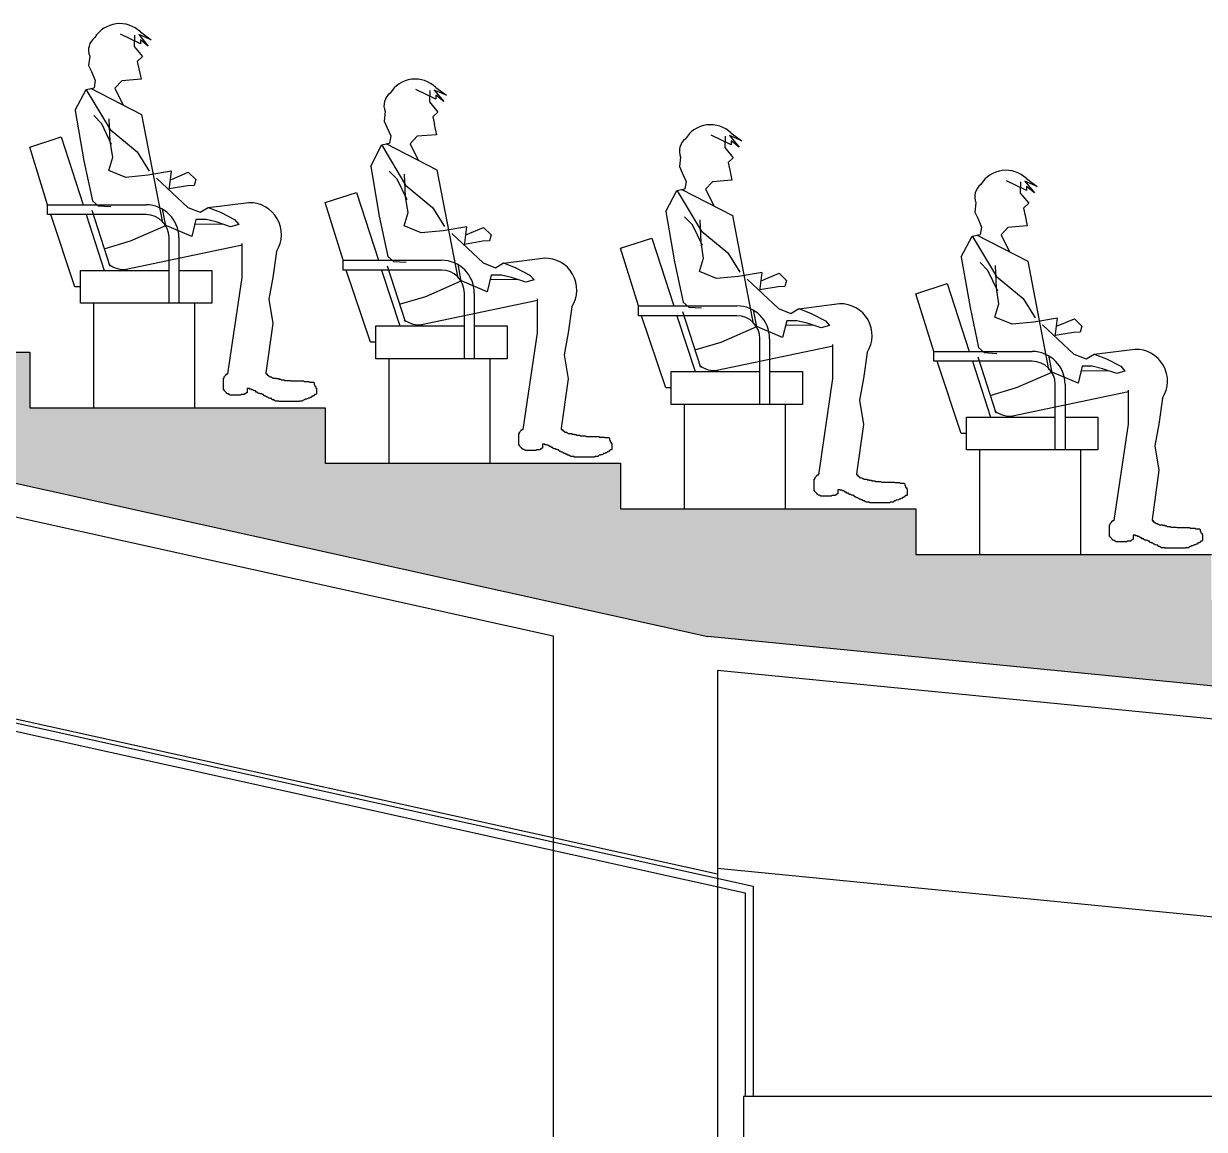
# Model space of a CAD drawing. Extents: x -14 to 107, y -33 to 53.
# Drawn here: x 35.398 to 38.996, y -23.352 to -19.985 of the extents above; entities that cross this region are included whole.
import ezdxf

# ---------------------------------------------------------------- set-up
doc = ezdxf.new("R2010")
doc.units = 0
doc.header["$LTSCALE"] = 1.5
doc.header["$MEASUREMENT"] = 0
doc.layers.get('0').update_dxf_attribs({"linetype": 'CONTINUOUS'})
for name, color, linetype in [('A-ESTRUTURA', 4, 'CONTINUOUS'), ('A-FORRO', 2, 'CONTINUOUS'), ('A-MOBILIA', 1, 'CONTINUOUS'), ('HACHURA1', 1, 'CONTINUOUS'), ('N-LNHVISTA', 2, 'CONTINUOUS'), ('P-PESSOA', 7, 'CONTINUOUS')]:
    doc.layers.add(name, color=color, linetype=linetype)

msp = doc.modelspace()

# ---------------------------------------------------------------- hatches: boundary and pattern name
at = {"layer": 'HACHURA1'}
h = msp.add_hatch(dxfattribs=at)
h.set_pattern_fill('AR-SAND', scale=0.003, angle=45, style=0)
h.set_pattern_definition([(82.5, (7.37518, -43.08307), (-0.1072144, 0.10042605), [0, -0.115824, 0, -0.12954, 0, -0.123825]), (52.5, (7.37518, -43.08307), (-0.0567033, 0.2474199), [0, -0.062484, 0, -0.104394, 0, -0.040005]), (12.5, (7.3089, -43.14935), (0.16748995, 0.1680997), [0, -0.0381, 0, -0.13716, 0, -0.17907]), (2.5, (7.3089, -43.14935), (0.1146843, 0.2092652), [0, -0.01905, 0, -0.089916, 0, -0.10287])])
h.paths.add_polyline_path([(38.1171, -21.6014), (38.1171, -21.4625), (37.2171, -21.4625), (37.2171, -21.3236), (36.3171, -21.3236), (36.3171, -21.1547), (35.4171, -21.1547), (35.4171, -20.9858), (34.5171, -20.9858), (34.5171, -20.8169), (33.8561, -20.8169), (33.8561, -21.0497), (37.4834, -21.8513), (41.5911, -22.2555), (41.5911, -21.9981), (40.8171, -21.9981), (40.8171, -21.8792), (39.9171, -21.8792), (39.9171, -21.7403), (39.0171, -21.7403), (39.0171, -21.6014)])

# ---------------------------------------------------------------- linework, layer by layer
at = {"color": 4}
for p, q in [((29.2671, -20.0355), (37.4834, -21.8513)), ((29.2671, -20.138), (37.0121, -21.8496)), ((37.0121, -21.8496), (37.0121, -22.4641)), ((45.7271, -22.6624), (37.4834, -21.8513)), ((37.5121, -21.9546), (37.5121, -22.5746)), ((39.2981, -22.1304), (37.5121, -21.9546)), ((37.0121, -22.4641), (37.5121, -22.5746))]:
    msp.add_line(p, q, dxfattribs=at)
at = {"layer": 'A-ESTRUTURA'}
for p, q in [((39.7023, -23.2524), (37.5911, -23.2524)), ((37.5911, -23.2524), (37.5911, -23.4024))]:
    msp.add_line(p, q, dxfattribs=at)
at = {"layer": 'A-FORRO'}
for p, q in [((31.6731, -21.297), (37.6215, -22.6116)), ((31.6731, -21.3226), (37.5965, -22.6316)), ((37.6215, -22.6116), (37.6215, -23.2524)), ((37.5965, -22.6316), (37.5965, -23.2524))]:
    msp.add_line(p, q, dxfattribs=at)
at = {"layer": 'A-MOBILIA'}
for p, q in [((35.4171, -20.3612), (35.5123, -20.3303)), ((35.4713, -20.5368), (35.4171, -20.3612)), ((35.5123, -20.3303), (35.5792, -20.5368)), ((36.3171, -20.5301), (36.4123, -20.4992)), ((36.4123, -20.4992), (36.4792, -20.7057)), ((35.4713, -20.5668), (35.4713, -20.5368)), ((35.4713, -20.5368), (35.7713, -20.5368)), ((36.3713, -20.7057), (36.3171, -20.5301)), ((35.7713, -20.5668), (35.4713, -20.5668)), ((35.5546, -20.7868), (35.4813, -20.5668)), ((35.8413, -20.8368), (35.8413, -20.6368)), ((35.8713, -20.6368), (35.8713, -20.8368)), ((37.2171, -20.669), (37.3123, -20.6381)), ((37.3123, -20.6381), (37.3792, -20.8446)), ((37.2713, -20.8446), (37.2171, -20.669)), ((36.3713, -20.7357), (36.3713, -20.7057)), ((36.3713, -20.7057), (36.6713, -20.7057)), ((35.5713, -20.7368), (35.8413, -20.7368)), ((35.5713, -20.8368), (35.5713, -20.7368)), ((35.8713, -20.7368), (35.9713, -20.7368)), ((35.9713, -20.7368), (35.9713, -20.8368)), ((36.6713, -20.7357), (36.3713, -20.7357)), ((36.4546, -20.9557), (36.3813, -20.7357)), ((35.5713, -20.7868), (35.5546, -20.7868)), ((38.1171, -20.8079), (38.2123, -20.777)), ((38.2123, -20.777), (38.2792, -20.9835)), ((36.7413, -21.0057), (36.7413, -20.8057)), ((36.7713, -20.8057), (36.7713, -21.0057)), ((38.1713, -20.9835), (38.1171, -20.8079)), ((35.9713, -20.8368), (35.5713, -20.8368)), ((35.6106, -20.8368), (35.6106, -21.1547)), ((35.9188, -20.8368), (35.9188, -21.1547)), ((37.2713, -20.8746), (37.2713, -20.8446)), ((37.2713, -20.8446), (37.5713, -20.8446)), ((37.5713, -20.8746), (37.2713, -20.8746)), ((37.3546, -21.0946), (37.2813, -20.8746)), ((36.4713, -20.9057), (36.7413, -20.9057)), ((36.4713, -21.0057), (36.4713, -20.9057)), ((36.7713, -20.9057), (36.8713, -20.9057)), ((36.8713, -20.9057), (36.8713, -21.0057)), ((36.4713, -20.9557), (36.4546, -20.9557)), ((37.6413, -21.1446), (37.6413, -20.9446)), ((37.6713, -20.9446), (37.6713, -21.1446)), ((36.8713, -21.0057), (36.4713, -21.0057)), ((36.5106, -21.0057), (36.5106, -21.3236)), ((36.8188, -21.0057), (36.8188, -21.3236)), ((38.1713, -21.0135), (38.1713, -20.9835)), ((38.1713, -20.9835), (38.4713, -20.9835)), ((37.3713, -21.0446), (37.6413, -21.0446)), ((37.3713, -21.1446), (37.3713, -21.0446)), ((37.6713, -21.0446), (37.7713, -21.0446)), ((37.7713, -21.0446), (37.7713, -21.1446)), ((38.4713, -21.0135), (38.1713, -21.0135)), ((38.2546, -21.2335), (38.1813, -21.0135)), ((37.3713, -21.0946), (37.3546, -21.0946)), ((38.5413, -21.2835), (38.5413, -21.0835)), ((38.5713, -21.0835), (38.5713, -21.2835)), ((37.7713, -21.1446), (37.3713, -21.1446)), ((37.4106, -21.1446), (37.4106, -21.4625)), ((37.7188, -21.1446), (37.7188, -21.4625)), ((38.2713, -21.1835), (38.5413, -21.1835)), ((38.2713, -21.2835), (38.2713, -21.1835)), ((38.5713, -21.1835), (38.6713, -21.1835)), ((38.6713, -21.1835), (38.6713, -21.2835)), ((38.2713, -21.2335), (38.2546, -21.2335)), ((38.6713, -21.2835), (38.2713, -21.2835)), ((38.3106, -21.2835), (38.3106, -21.6014)), ((38.6188, -21.2835), (38.6188, -21.6014))]:
    msp.add_line(p, q, dxfattribs=at)
at = {"layer": 'A-MOBILIA', "extrusion": (5.54832e-28, 1, 0)}
for p, q in [((35.5889, -20.5668), (35.644, -20.7368)), ((35.6058, -20.5537), (35.6609, -20.7237)), ((36.5058, -20.7226), (36.5609, -20.8926)), ((36.4889, -20.7357), (36.544, -20.9057)), ((37.4058, -20.8615), (37.4609, -21.0315)), ((37.3889, -20.8746), (37.444, -21.0446)), ((38.3058, -21.0004), (38.3609, -21.1704)), ((38.2889, -21.0135), (38.344, -21.1835))]:
    msp.add_line(p, q, dxfattribs=at)
at = {"layer": 'A-MOBILIA'}
for centre, radius in [((35.7713, -20.6368), 0.1), ((35.7713, -20.6368), 0.07), ((36.6713, -20.8057), 0.1), ((36.6713, -20.8057), 0.07), ((37.5713, -20.9446), 0.1), ((37.5713, -20.9446), 0.07), ((38.4713, -21.0835), 0.1), ((38.4713, -21.0835), 0.07)]:
    msp.add_arc(centre, radius, 0, 90, dxfattribs=at)
at = {"layer": 'N-LNHVISTA'}
for p, q in [((34.5171, -20.9858), (35.4171, -20.9858)), ((35.4171, -20.9858), (35.4171, -21.1547)), ((35.4171, -21.1547), (36.3171, -21.1547)), ((36.3171, -21.1547), (36.3171, -21.3236)), ((36.3171, -21.3236), (37.2171, -21.3236)), ((37.2171, -21.3236), (37.2171, -21.4625)), ((37.2171, -21.4625), (38.1171, -21.4625)), ((38.1171, -21.4625), (38.1171, -21.6014)), ((38.1171, -21.6014), (39.0171, -21.6014))]:
    msp.add_line(p, q, dxfattribs=at)
at = {"layer": 'N-LNHVISTA', "color": 7}
for p, q in [((31.6731, -21.2842), (37.0121, -22.4641)), ((37.0121, -22.4641), (37.0121, -24.2524)), ((39.2981, -22.7333), (37.5121, -22.5575)), ((37.5121, -22.5746), (37.5121, -24.2524))]:
    msp.add_line(p, q, dxfattribs=at)
at = {"layer": 'P-PESSOA'}
for p, q in [((35.7538, -20.0466), (35.6932, -20.0171)), ((35.7864, -20.0345), (35.7493, -20.0186)), ((35.7493, -20.0186), (35.7781, -20.0534)), ((35.7538, -20.0106), (35.7864, -20.0345)), ((35.7781, -20.0534), (35.7538, -20.0345)), ((35.7538, -20.0345), (35.7538, -20.0466)), ((35.7495, -20.1232), (35.7559, -20.1546)), ((35.5883, -20.1855), (35.6127, -20.1806)), ((35.6017, -20.1815), (35.7577, -20.2619)), ((35.6166, -20.1584), (35.6127, -20.1806)), ((35.6762, -20.1819), (35.7018, -20.2331)), ((35.7559, -20.1546), (35.6973, -20.1595)), ((36.6538, -20.1795), (36.6864, -20.2034)), ((35.5552, -20.2489), (35.5883, -20.1855)), ((36.6538, -20.2155), (36.5932, -20.186)), ((36.6864, -20.2034), (36.6493, -20.1875)), ((36.6493, -20.1875), (36.6781, -20.2223)), ((36.6781, -20.2223), (36.6538, -20.2034)), ((36.6538, -20.2034), (36.6538, -20.2155)), ((35.7577, -20.2619), (35.8212, -20.5916)), ((36.6559, -20.3235), (36.5973, -20.3284)), ((36.6495, -20.2921), (36.6559, -20.3235)), ((37.5538, -20.3544), (37.4932, -20.3249)), ((37.5864, -20.3423), (37.5493, -20.3264)), ((37.5493, -20.3264), (37.5781, -20.3612)), ((37.5538, -20.3184), (37.5864, -20.3423)), ((36.4556, -20.4203), (36.4883, -20.3544)), ((36.4883, -20.3544), (36.5127, -20.3495)), ((36.5017, -20.3504), (36.6577, -20.4308)), ((36.5166, -20.3273), (36.5127, -20.3495)), ((36.5762, -20.3508), (36.6002, -20.4011)), ((37.5781, -20.3612), (37.5538, -20.3423)), ((37.5538, -20.3423), (37.5538, -20.3544)), ((36.6577, -20.4308), (36.7212, -20.7605)), ((37.5495, -20.431), (37.5559, -20.4624)), ((37.4166, -20.4662), (37.4127, -20.4884)), ((37.5559, -20.4624), (37.4973, -20.4673)), ((38.4538, -20.4933), (38.3932, -20.4638)), ((38.4864, -20.4812), (38.4493, -20.4653)), ((38.4493, -20.4653), (38.4781, -20.5001)), ((38.4538, -20.4573), (38.4864, -20.4812)), ((37.3553, -20.5572), (37.3883, -20.4933)), ((37.3883, -20.4933), (37.4127, -20.4884)), ((37.4017, -20.4893), (37.5577, -20.5697)), ((37.4762, -20.4897), (37.5026, -20.5413)), ((38.4781, -20.5001), (38.4538, -20.4812)), ((38.4538, -20.4812), (38.4538, -20.4933)), ((36.084, -20.5306), (35.96, -20.5465)), ((35.8208, -20.5493), (35.8307, -20.6005)), ((37.5577, -20.5697), (37.6212, -20.8994)), ((38.4495, -20.5699), (38.4559, -20.6013)), ((36.0042, -20.5957), (35.9196, -20.5969)), ((38.3166, -20.6051), (38.3127, -20.6273)), ((38.4559, -20.6013), (38.3973, -20.6062)), ((38.2552, -20.6956), (38.2883, -20.6322)), ((38.2883, -20.6322), (38.3127, -20.6273)), ((38.3017, -20.6282), (38.4577, -20.7086)), ((38.3762, -20.6286), (38.4024, -20.6801)), ((36.0644, -20.6598), (35.7108, -20.7336)), ((36.7208, -20.7182), (36.7307, -20.7694)), ((36.9872, -20.6994), (36.86, -20.7154)), ((38.4577, -20.7086), (38.5212, -21.0383)), ((36.9042, -20.7646), (36.8196, -20.7658)), ((36.9644, -20.8287), (36.6108, -20.9025)), ((37.6208, -20.8571), (37.6307, -20.9083)), ((37.884, -20.8384), (37.76, -20.8543)), ((37.8042, -20.9035), (37.7196, -20.9047)), ((37.8644, -20.9676), (37.5108, -21.0414)), ((38.5208, -20.996), (38.5307, -21.0472)), ((38.784, -20.9773), (38.66, -20.9932)), ((38.7042, -21.0424), (38.6196, -21.0436)), ((38.7644, -21.1065), (38.4108, -21.1803))]:
    msp.add_line(p, q, dxfattribs=at)
at = {"layer": 'P-PESSOA', "linetype": 'CONTINUOUS'}
for p, q in [((35.7359, -20.0202), (35.7345, -20.0547)), ((35.7345, -20.0547), (35.7605, -20.0857)), ((35.7605, -20.0857), (35.7446, -20.1003)), ((35.7446, -20.1003), (35.7496, -20.1234)), ((35.6973, -20.1595), (35.6762, -20.1819)), ((36.6359, -20.1891), (36.6345, -20.2236)), ((35.5553, -20.2494), (35.5818, -20.403)), ((36.6345, -20.2236), (36.6605, -20.2546)), ((36.6605, -20.2546), (36.6446, -20.2692)), ((35.6362, -20.2899), (35.6122, -20.2655)), ((35.6664, -20.3531), (35.6362, -20.2899)), ((35.6621, -20.3438), (35.6591, -20.2752)), ((36.6446, -20.2692), (36.6496, -20.2923)), ((35.6695, -20.3917), (35.6621, -20.3438)), ((36.5973, -20.3284), (36.5762, -20.3508)), ((37.5359, -20.328), (37.5345, -20.3625)), ((37.5345, -20.3625), (37.5605, -20.3935)), ((35.6575, -20.4321), (35.6695, -20.3917)), ((37.5605, -20.3935), (37.5446, -20.4081)), ((35.5818, -20.403), (35.6081, -20.5252)), ((35.7098, -20.4538), (35.6575, -20.4321)), ((35.8488, -20.435), (35.7763, -20.4472)), ((35.8413, -20.4923), (35.8488, -20.435)), ((36.4556, -20.4203), (36.4818, -20.5719)), ((36.5362, -20.4588), (36.5122, -20.4344)), ((37.5446, -20.4081), (37.5496, -20.4312)), ((35.7763, -20.4472), (35.7098, -20.4538)), ((36.5664, -20.522), (36.5362, -20.4588)), ((36.5621, -20.5127), (36.5591, -20.4441)), ((37.4973, -20.4673), (37.4762, -20.4897)), ((38.4359, -20.4669), (38.4345, -20.5014)), ((38.4345, -20.5014), (38.4605, -20.5324)), ((35.6081, -20.5252), (35.6252, -20.5404)), ((35.6252, -20.5404), (35.6635, -20.5426)), ((36.5695, -20.5606), (36.5621, -20.5127)), ((38.4605, -20.5324), (38.4446, -20.547)), ((36.4818, -20.5719), (36.5081, -20.6941)), ((36.5575, -20.601), (36.5695, -20.5606)), ((37.3553, -20.5572), (37.3818, -20.7108)), ((37.4362, -20.5977), (37.4122, -20.5733)), ((38.4446, -20.547), (38.4496, -20.5701)), ((35.8307, -20.6005), (35.7225, -20.6481)), ((36.6098, -20.6227), (36.5575, -20.601)), ((36.7488, -20.6039), (36.6763, -20.6161)), ((36.7413, -20.6612), (36.7488, -20.6039)), ((37.4664, -20.6609), (37.4362, -20.5977)), ((37.4621, -20.6516), (37.4591, -20.583)), ((38.3973, -20.6062), (38.3762, -20.6286)), ((35.7225, -20.6481), (35.6424, -20.6719)), ((36.6763, -20.6161), (36.6098, -20.6227)), ((36.0642, -20.758), (36.0642, -20.6546)), ((36.1685, -20.6788), (36.1575, -20.758)), ((37.4695, -20.6995), (37.4621, -20.6516)), ((36.5081, -20.6941), (36.5252, -20.7093)), ((36.5252, -20.7093), (36.5635, -20.7115)), ((37.3818, -20.7108), (37.4081, -20.833)), ((37.4575, -20.7399), (37.4695, -20.6995)), ((38.2553, -20.6961), (38.2818, -20.8497)), ((38.3362, -20.7366), (38.3122, -20.7122)), ((38.3621, -20.7905), (38.3591, -20.7219)), ((36.0207, -21.0519), (36.0642, -20.758)), ((36.1575, -20.758), (36.1449, -20.8245)), ((37.5098, -20.7616), (37.4575, -20.7399)), ((37.5763, -20.755), (37.5098, -20.7616)), ((37.6488, -20.7428), (37.5763, -20.755)), ((37.6413, -20.8001), (37.6488, -20.7428)), ((38.3664, -20.7998), (38.3362, -20.7366)), ((36.7307, -20.7694), (36.6225, -20.817)), ((38.3695, -20.8384), (38.3621, -20.7905)), ((36.1449, -20.8245), (36.1575, -20.8983)), ((36.6225, -20.817), (36.5424, -20.8408)), ((36.9642, -20.9269), (36.9642, -20.8235)), ((37.0685, -20.8477), (37.0575, -20.9269)), ((37.4081, -20.833), (37.4252, -20.8482)), ((37.4252, -20.8482), (37.4635, -20.8504)), ((38.2818, -20.8497), (38.3081, -20.9719)), ((38.3575, -20.8788), (38.3695, -20.8384)), ((36.1575, -20.8983), (36.1363, -21.0485)), ((38.4098, -20.9005), (38.3575, -20.8788)), ((38.4763, -20.8939), (38.4098, -20.9005)), ((38.5488, -20.8817), (38.4763, -20.8939)), ((38.5413, -20.939), (38.5488, -20.8817)), ((36.9207, -21.2208), (36.9642, -20.9269)), ((37.0575, -20.9269), (37.0449, -20.9934)), ((37.6307, -20.9083), (37.5225, -20.9559)), ((37.5225, -20.9559), (37.4424, -20.9797)), ((37.8642, -21.0658), (37.8642, -20.9624)), ((38.3081, -20.9719), (38.3252, -20.9871)), ((37.0449, -20.9934), (37.0575, -21.0672)), ((37.9685, -20.9866), (37.9575, -21.0658)), ((38.3252, -20.9871), (38.3635, -20.9893)), ((36.007, -21.1003), (36.007, -21.0644)), ((36.007, -21.0644), (36.0088, -21.0644)), ((36.0088, -21.0608), (36.0106, -21.0591)), ((36.0088, -21.0644), (36.0088, -21.0608)), ((36.0106, -21.0591), (36.0124, -21.0573)), ((36.0124, -21.0573), (36.0142, -21.0555)), ((36.0142, -21.0555), (36.0142, -21.0537)), ((36.0142, -21.0537), (36.016, -21.0537)), ((36.016, -21.0537), (36.016, -21.0519)), ((36.016, -21.0519), (36.0207, -21.0519)), ((36.0196, -21.0483), (36.0214, -21.0483)), ((36.1363, -21.0485), (36.1363, -21.0519)), ((36.1363, -21.0519), (36.1398, -21.0519)), ((36.1398, -21.0519), (36.1398, -21.0555)), ((36.1398, -21.0555), (36.1434, -21.0555)), ((36.1434, -21.0555), (36.1434, -21.0573)), ((36.1434, -21.0573), (36.1452, -21.0573)), ((36.1452, -21.0573), (36.1452, -21.0591)), ((36.1452, -21.0591), (36.147, -21.0591)), ((36.147, -21.0591), (36.1488, -21.0608)), ((36.1488, -21.0608), (36.1524, -21.0608)), ((36.1524, -21.0608), (36.1542, -21.0626)), ((36.1542, -21.0626), (36.156, -21.0626)), ((36.156, -21.0626), (36.1578, -21.0644)), ((36.1578, -21.0644), (36.1686, -21.0644)), ((36.1686, -21.0644), (36.1686, -21.0662)), ((36.1686, -21.0662), (36.1757, -21.0662)), ((36.1757, -21.0662), (36.1757, -21.068)), ((36.1757, -21.068), (36.1811, -21.068)), ((36.1811, -21.068), (36.1829, -21.0698)), ((36.1829, -21.0698), (36.1919, -21.0698)), ((36.1919, -21.0698), (36.1937, -21.0716)), ((36.1937, -21.0716), (36.2098, -21.0716)), ((36.2098, -21.0716), (36.2134, -21.0734)), ((36.2134, -21.0734), (36.2511, -21.0734)), ((36.2511, -21.0734), (36.2529, -21.0752)), ((36.2529, -21.0752), (36.2673, -21.0752)), ((36.2673, -21.0752), (36.2691, -21.077)), ((36.2691, -21.077), (36.2816, -21.077)), ((36.2816, -21.077), (36.2834, -21.0788)), ((36.2834, -21.0788), (36.2834, -21.0842)), ((37.0575, -21.0672), (37.0363, -21.2174)), ((37.8207, -21.3597), (37.8642, -21.0658)), ((37.9575, -21.0658), (37.9449, -21.1323)), ((38.5307, -21.0472), (38.4225, -21.0948)), ((36.0088, -21.1003), (36.007, -21.1003)), ((36.0088, -21.1021), (36.0088, -21.1003)), ((36.0106, -21.1039), (36.0088, -21.1021)), ((36.0124, -21.1057), (36.0106, -21.1039)), ((36.0142, -21.1075), (36.0124, -21.1057)), ((36.016, -21.1093), (36.0142, -21.1075)), ((36.016, -21.1111), (36.016, -21.1093)), ((36.0178, -21.1111), (36.016, -21.1111)), ((36.0196, -21.1129), (36.0178, -21.1111)), ((36.0232, -21.1129), (36.0196, -21.1129)), ((36.0232, -21.1147), (36.0232, -21.1129)), ((36.025, -21.1147), (36.0232, -21.1147)), ((36.0268, -21.1164), (36.025, -21.1147)), ((36.0591, -21.1164), (36.0268, -21.1164)), ((36.0609, -21.1147), (36.0591, -21.1164)), ((36.0716, -21.1147), (36.0609, -21.1147)), ((36.0734, -21.1129), (36.0716, -21.1129)), ((36.0716, -21.1129), (36.0716, -21.1147)), ((36.0752, -21.1111), (36.0734, -21.1111)), ((36.0734, -21.1111), (36.0734, -21.1129)), ((36.077, -21.1093), (36.0752, -21.1111)), ((36.0788, -21.1093), (36.077, -21.1093)), ((36.086, -21.0967), (36.0788, -21.0967)), ((36.0788, -21.0967), (36.0788, -21.1093)), ((36.086, -21.0985), (36.086, -21.0967)), ((36.0914, -21.0985), (36.086, -21.0985)), ((36.0932, -21.1003), (36.0914, -21.0985)), ((36.0968, -21.1003), (36.0932, -21.1003)), ((36.0986, -21.1021), (36.0968, -21.1003)), ((36.1004, -21.1021), (36.0986, -21.1021)), ((36.1004, -21.1039), (36.1004, -21.1021)), ((36.1057, -21.1039), (36.1004, -21.1039)), ((36.1057, -21.1075), (36.1057, -21.1039)), ((36.1111, -21.1075), (36.1057, -21.1075)), ((36.1111, -21.1093), (36.1111, -21.1075)), ((36.1147, -21.1111), (36.1111, -21.1093)), ((36.1183, -21.1111), (36.1147, -21.1111)), ((36.1201, -21.1129), (36.1183, -21.1111)), ((36.1237, -21.1129), (36.1201, -21.1129)), ((36.1255, -21.1147), (36.1237, -21.1129)), ((36.1291, -21.1147), (36.1255, -21.1147)), ((36.1291, -21.1164), (36.1291, -21.1147)), ((36.1309, -21.1182), (36.1291, -21.1164)), ((36.1327, -21.1182), (36.1309, -21.1182)), ((36.1345, -21.12), (36.1327, -21.1182)), ((36.2816, -21.1182), (36.2798, -21.12)), ((36.2834, -21.1182), (36.2816, -21.1182)), ((36.2834, -21.0842), (36.2852, -21.086)), ((36.2852, -21.1147), (36.2834, -21.1164)), ((36.2834, -21.1164), (36.2834, -21.1182)), ((36.2852, -21.086), (36.2852, -21.0895)), ((36.2852, -21.0895), (36.287, -21.0895)), ((36.2888, -21.1147), (36.2852, -21.1147)), ((36.287, -21.0895), (36.287, -21.0913)), ((36.287, -21.0913), (36.2888, -21.0913)), ((36.2888, -21.0913), (36.2888, -21.0949)), ((36.2888, -21.0949), (36.2906, -21.0949)), ((36.2906, -21.1129), (36.2888, -21.1147)), ((36.2906, -21.0949), (36.2906, -21.1129)), ((38.4225, -21.0948), (38.3424, -21.1186)), ((38.7642, -21.2047), (38.7642, -21.1013)), ((36.1363, -21.12), (36.1345, -21.12)), ((36.1381, -21.1218), (36.1363, -21.12)), ((36.1398, -21.1218), (36.1381, -21.1218)), ((36.1416, -21.1236), (36.1398, -21.1218)), ((36.1434, -21.1236), (36.1416, -21.1236)), ((36.1452, -21.1254), (36.1434, -21.1236)), ((36.147, -21.1254), (36.1452, -21.1254)), ((36.1506, -21.1272), (36.147, -21.1254)), ((36.1542, -21.1272), (36.1506, -21.1272)), ((36.1542, -21.129), (36.1542, -21.1272)), ((36.156, -21.1308), (36.1542, -21.129)), ((36.1614, -21.1308), (36.156, -21.1308)), ((36.1614, -21.1326), (36.1614, -21.1308)), ((36.1632, -21.1326), (36.1614, -21.1326)), ((36.165, -21.1344), (36.1632, -21.1326)), ((36.1757, -21.1344), (36.165, -21.1344)), ((36.1757, -21.1362), (36.1757, -21.1344)), ((36.2368, -21.1362), (36.1757, -21.1362)), ((36.2386, -21.1344), (36.2368, -21.1362)), ((36.2475, -21.1344), (36.2386, -21.1344)), ((36.2493, -21.1326), (36.2475, -21.1344)), ((36.2529, -21.1308), (36.2493, -21.1326)), ((36.2547, -21.1308), (36.2529, -21.1308)), ((36.2565, -21.129), (36.2547, -21.1308)), ((36.2601, -21.129), (36.2565, -21.129)), ((36.2637, -21.1272), (36.2601, -21.129)), ((36.2655, -21.1254), (36.2637, -21.1272)), ((36.2691, -21.1254), (36.2655, -21.1254)), ((36.2709, -21.1236), (36.2691, -21.1254)), ((36.2745, -21.1236), (36.2709, -21.1236)), ((36.2763, -21.1218), (36.2745, -21.1236)), ((36.2798, -21.12), (36.2763, -21.12)), ((36.2763, -21.12), (36.2763, -21.1218)), ((37.9449, -21.1323), (37.9575, -21.2061)), ((38.8685, -21.1255), (38.8575, -21.2047)), ((36.9106, -21.228), (36.9124, -21.2262)), ((36.9124, -21.2262), (36.9142, -21.2244)), ((36.9142, -21.2244), (36.9142, -21.2226)), ((36.9142, -21.2226), (36.916, -21.2226)), ((36.916, -21.2226), (36.916, -21.2208)), ((36.916, -21.2208), (36.9207, -21.2208)), ((36.9196, -21.2172), (36.9214, -21.2172)), ((37.0363, -21.2174), (37.0363, -21.2208)), ((37.0363, -21.2208), (37.0398, -21.2208)), ((37.0398, -21.2208), (37.0398, -21.2244)), ((37.0398, -21.2244), (37.0434, -21.2244)), ((37.0434, -21.2244), (37.0434, -21.2262)), ((37.0434, -21.2262), (37.0452, -21.2262)), ((37.0452, -21.2262), (37.0452, -21.228)), ((37.9575, -21.2061), (37.9363, -21.3563)), ((38.7207, -21.4986), (38.7642, -21.2047)), ((38.8575, -21.2047), (38.8449, -21.2712)), ((36.907, -21.2692), (36.907, -21.2333)), ((36.907, -21.2333), (36.9088, -21.2333)), ((36.9088, -21.2297), (36.9106, -21.228)), ((36.9088, -21.2333), (36.9088, -21.2297)), ((37.0452, -21.228), (37.047, -21.228)), ((37.047, -21.228), (37.0488, -21.2297)), ((37.0488, -21.2297), (37.0524, -21.2297)), ((37.0524, -21.2297), (37.0542, -21.2315)), ((37.0542, -21.2315), (37.056, -21.2315)), ((37.056, -21.2315), (37.0578, -21.2333)), ((37.0578, -21.2333), (37.0686, -21.2333)), ((37.0686, -21.2333), (37.0686, -21.2351)), ((37.0686, -21.2351), (37.0757, -21.2351)), ((37.0757, -21.2351), (37.0757, -21.2369)), ((37.0757, -21.2369), (37.0811, -21.2369)), ((37.0811, -21.2369), (37.0829, -21.2387)), ((37.0829, -21.2387), (37.0919, -21.2387)), ((37.0919, -21.2387), (37.0937, -21.2405)), ((37.0937, -21.2405), (37.1098, -21.2405)), ((37.1098, -21.2405), (37.1134, -21.2423)), ((37.1134, -21.2423), (37.1511, -21.2423)), ((37.1511, -21.2423), (37.1529, -21.2441)), ((37.1529, -21.2441), (37.1673, -21.2441)), ((37.1673, -21.2441), (37.1691, -21.2459)), ((37.1691, -21.2459), (37.1816, -21.2459)), ((37.1816, -21.2459), (37.1834, -21.2477)), ((37.1834, -21.2477), (37.1834, -21.2531)), ((37.1834, -21.2531), (37.1852, -21.2549)), ((37.1852, -21.2549), (37.1852, -21.2584)), ((37.1852, -21.2584), (37.187, -21.2584)), ((37.187, -21.2584), (37.187, -21.2602)), ((37.187, -21.2602), (37.1888, -21.2602)), ((37.1888, -21.2602), (37.1888, -21.2638)), ((36.9088, -21.2692), (36.907, -21.2692)), ((36.9088, -21.271), (36.9088, -21.2692)), ((36.9106, -21.2728), (36.9088, -21.271)), ((36.9124, -21.2746), (36.9106, -21.2728)), ((36.9142, -21.2764), (36.9124, -21.2746)), ((36.916, -21.2782), (36.9142, -21.2764)), ((36.916, -21.28), (36.916, -21.2782)), ((36.9178, -21.28), (36.916, -21.28)), ((36.9196, -21.2818), (36.9178, -21.28)), ((36.9232, -21.2818), (36.9196, -21.2818)), ((36.9232, -21.2836), (36.9232, -21.2818)), ((36.925, -21.2836), (36.9232, -21.2836)), ((36.9268, -21.2853), (36.925, -21.2836)), ((36.9591, -21.2853), (36.9268, -21.2853)), ((36.9609, -21.2836), (36.9591, -21.2853)), ((36.9716, -21.2836), (36.9609, -21.2836)), ((36.9734, -21.2818), (36.9716, -21.2818)), ((36.9716, -21.2818), (36.9716, -21.2836)), ((36.9752, -21.28), (36.9734, -21.28)), ((36.9734, -21.28), (36.9734, -21.2818)), ((36.977, -21.2782), (36.9752, -21.28)), ((36.9788, -21.2782), (36.977, -21.2782)), ((36.986, -21.2656), (36.9788, -21.2656)), ((36.9788, -21.2656), (36.9788, -21.2782)), ((36.986, -21.2674), (36.986, -21.2656)), ((36.9914, -21.2674), (36.986, -21.2674)), ((36.9932, -21.2692), (36.9914, -21.2674)), ((36.9968, -21.2692), (36.9932, -21.2692)), ((36.9986, -21.271), (36.9968, -21.2692)), ((37.0004, -21.271), (36.9986, -21.271)), ((37.0004, -21.2728), (37.0004, -21.271)), ((37.0057, -21.2728), (37.0004, -21.2728)), ((37.0057, -21.2764), (37.0057, -21.2728)), ((37.0111, -21.2764), (37.0057, -21.2764)), ((37.0111, -21.2782), (37.0111, -21.2764)), ((37.0147, -21.28), (37.0111, -21.2782)), ((37.0183, -21.28), (37.0147, -21.28)), ((37.0201, -21.2818), (37.0183, -21.28)), ((37.0237, -21.2818), (37.0201, -21.2818)), ((37.0255, -21.2836), (37.0237, -21.2818)), ((37.0291, -21.2836), (37.0255, -21.2836)), ((37.0291, -21.2853), (37.0291, -21.2836)), ((37.0309, -21.2871), (37.0291, -21.2853)), ((37.0327, -21.2871), (37.0309, -21.2871)), ((37.0345, -21.2889), (37.0327, -21.2871)), ((37.0363, -21.2889), (37.0345, -21.2889)), ((37.0381, -21.2907), (37.0363, -21.2889)), ((37.0398, -21.2907), (37.0381, -21.2907)), ((37.0416, -21.2925), (37.0398, -21.2907)), ((37.0434, -21.2925), (37.0416, -21.2925)), ((37.0452, -21.2943), (37.0434, -21.2925)), ((37.047, -21.2943), (37.0452, -21.2943)), ((37.0506, -21.2961), (37.047, -21.2943)), ((37.0542, -21.2961), (37.0506, -21.2961)), ((37.0542, -21.2979), (37.0542, -21.2961)), ((37.056, -21.2997), (37.0542, -21.2979)), ((37.1565, -21.2979), (37.1547, -21.2997)), ((37.1601, -21.2979), (37.1565, -21.2979)), ((37.1637, -21.2961), (37.1601, -21.2979)), ((37.1655, -21.2943), (37.1637, -21.2961)), ((37.1691, -21.2943), (37.1655, -21.2943)), ((37.1709, -21.2925), (37.1691, -21.2943)), ((37.1745, -21.2925), (37.1709, -21.2925)), ((37.1763, -21.2907), (37.1745, -21.2925)), ((37.1798, -21.2889), (37.1763, -21.2889)), ((37.1763, -21.2889), (37.1763, -21.2907)), ((37.1816, -21.2871), (37.1798, -21.2889)), ((37.1834, -21.2871), (37.1816, -21.2871)), ((37.1852, -21.2836), (37.1834, -21.2853)), ((37.1834, -21.2853), (37.1834, -21.2871)), ((37.1888, -21.2836), (37.1852, -21.2836)), ((37.1888, -21.2638), (37.1906, -21.2638)), ((37.1906, -21.2818), (37.1888, -21.2836)), ((37.1906, -21.2638), (37.1906, -21.2818)), ((38.8449, -21.2712), (38.8575, -21.345)), ((37.0614, -21.2997), (37.056, -21.2997)), ((37.0614, -21.3015), (37.0614, -21.2997)), ((37.0632, -21.3015), (37.0614, -21.3015)), ((37.065, -21.3033), (37.0632, -21.3015)), ((37.0757, -21.3033), (37.065, -21.3033)), ((37.0757, -21.3051), (37.0757, -21.3033)), ((37.1368, -21.3051), (37.0757, -21.3051)), ((37.1386, -21.3033), (37.1368, -21.3051)), ((37.1475, -21.3033), (37.1386, -21.3033)), ((37.1493, -21.3015), (37.1475, -21.3033)), ((37.1529, -21.2997), (37.1493, -21.3015)), ((37.1547, -21.2997), (37.1529, -21.2997)), ((37.8088, -21.3686), (37.8106, -21.3669)), ((37.8088, -21.3722), (37.8088, -21.3686)), ((37.8106, -21.3669), (37.8124, -21.3651)), ((37.8124, -21.3651), (37.8142, -21.3633)), ((37.8142, -21.3633), (37.8142, -21.3615)), ((37.8142, -21.3615), (37.816, -21.3615)), ((37.816, -21.3615), (37.816, -21.3597)), ((37.816, -21.3597), (37.8207, -21.3597)), ((37.8196, -21.3561), (37.8214, -21.3561)), ((37.9363, -21.3563), (37.9363, -21.3597)), ((37.9363, -21.3597), (37.9398, -21.3597)), ((37.9398, -21.3597), (37.9398, -21.3633)), ((37.9398, -21.3633), (37.9434, -21.3633)), ((37.9434, -21.3633), (37.9434, -21.3651)), ((37.9434, -21.3651), (37.9452, -21.3651)), ((37.9452, -21.3651), (37.9452, -21.3669)), ((37.9452, -21.3669), (37.947, -21.3669)), ((37.947, -21.3669), (37.9488, -21.3686)), ((37.9488, -21.3686), (37.9524, -21.3686)), ((37.9524, -21.3686), (37.9542, -21.3704)), ((37.9542, -21.3704), (37.956, -21.3704)), ((37.956, -21.3704), (37.9578, -21.3722)), ((38.8575, -21.345), (38.8363, -21.4952)), ((37.807, -21.4081), (37.807, -21.3722)), ((37.807, -21.3722), (37.8088, -21.3722)), ((37.886, -21.4045), (37.8788, -21.4045)), ((37.8788, -21.4045), (37.8788, -21.4171)), ((37.886, -21.4063), (37.886, -21.4045)), ((37.8914, -21.4063), (37.886, -21.4063)), ((37.8932, -21.4081), (37.8914, -21.4063)), ((37.9578, -21.3722), (37.9686, -21.3722)), ((37.9686, -21.3722), (37.9686, -21.374)), ((37.9686, -21.374), (37.9757, -21.374)), ((37.9757, -21.374), (37.9757, -21.3758)), ((37.9757, -21.3758), (37.9811, -21.3758)), ((37.9811, -21.3758), (37.9829, -21.3776)), ((37.9829, -21.3776), (37.9919, -21.3776)), ((37.9919, -21.3776), (37.9937, -21.3794)), ((37.9937, -21.3794), (38.0098, -21.3794)), ((38.0098, -21.3794), (38.0134, -21.3812)), ((38.0134, -21.3812), (38.0511, -21.3812)), ((38.0511, -21.3812), (38.0529, -21.383)), ((38.0529, -21.383), (38.0673, -21.383)), ((38.0673, -21.383), (38.0691, -21.3848)), ((38.0691, -21.3848), (38.0816, -21.3848)), ((38.0816, -21.3848), (38.0834, -21.3866)), ((38.0834, -21.3866), (38.0834, -21.392)), ((38.0834, -21.392), (38.0852, -21.3938)), ((38.0852, -21.3938), (38.0852, -21.3973)), ((38.0852, -21.3973), (38.087, -21.3973)), ((38.087, -21.3973), (38.087, -21.3991)), ((38.087, -21.3991), (38.0888, -21.3991)), ((38.0888, -21.3991), (38.0888, -21.4027)), ((38.0888, -21.4027), (38.0906, -21.4027)), ((38.0906, -21.4027), (38.0906, -21.4207)), ((37.8088, -21.4081), (37.807, -21.4081)), ((37.8088, -21.4099), (37.8088, -21.4081)), ((37.8106, -21.4117), (37.8088, -21.4099)), ((37.8124, -21.4135), (37.8106, -21.4117)), ((37.8142, -21.4153), (37.8124, -21.4135)), ((37.816, -21.4171), (37.8142, -21.4153)), ((37.816, -21.4189), (37.816, -21.4171)), ((37.8178, -21.4189), (37.816, -21.4189)), ((37.8196, -21.4207), (37.8178, -21.4189)), ((37.8232, -21.4207), (37.8196, -21.4207)), ((37.8232, -21.4225), (37.8232, -21.4207)), ((37.825, -21.4225), (37.8232, -21.4225)), ((37.8268, -21.4242), (37.825, -21.4225)), ((37.8591, -21.4242), (37.8268, -21.4242)), ((37.8609, -21.4225), (37.8591, -21.4242)), ((37.8716, -21.4225), (37.8609, -21.4225)), ((37.8734, -21.4207), (37.8716, -21.4207)), ((37.8716, -21.4207), (37.8716, -21.4225)), ((37.8752, -21.4189), (37.8734, -21.4189)), ((37.8734, -21.4189), (37.8734, -21.4207)), ((37.877, -21.4171), (37.8752, -21.4189)), ((37.8788, -21.4171), (37.877, -21.4171)), ((37.8968, -21.4081), (37.8932, -21.4081)), ((37.8986, -21.4099), (37.8968, -21.4081)), ((37.9004, -21.4099), (37.8986, -21.4099)), ((37.9004, -21.4117), (37.9004, -21.4099)), ((37.9057, -21.4117), (37.9004, -21.4117)), ((37.9057, -21.4153), (37.9057, -21.4117)), ((37.9111, -21.4153), (37.9057, -21.4153)), ((37.9111, -21.4171), (37.9111, -21.4153)), ((37.9147, -21.4189), (37.9111, -21.4171)), ((37.9183, -21.4189), (37.9147, -21.4189)), ((37.9201, -21.4207), (37.9183, -21.4189)), ((37.9237, -21.4207), (37.9201, -21.4207)), ((37.9255, -21.4225), (37.9237, -21.4207)), ((37.9291, -21.4225), (37.9255, -21.4225)), ((37.9291, -21.4242), (37.9291, -21.4225)), ((37.9309, -21.426), (37.9291, -21.4242)), ((37.9327, -21.426), (37.9309, -21.426)), ((37.9345, -21.4278), (37.9327, -21.426)), ((37.9363, -21.4278), (37.9345, -21.4278)), ((37.9381, -21.4296), (37.9363, -21.4278)), ((37.9398, -21.4296), (37.9381, -21.4296)), ((37.9416, -21.4314), (37.9398, -21.4296)), ((37.9434, -21.4314), (37.9416, -21.4314)), ((37.9452, -21.4332), (37.9434, -21.4314)), ((37.947, -21.4332), (37.9452, -21.4332)), ((37.9506, -21.435), (37.947, -21.4332)), ((37.9542, -21.435), (37.9506, -21.435)), ((37.9542, -21.4368), (37.9542, -21.435)), ((37.956, -21.4386), (37.9542, -21.4368)), ((37.9614, -21.4386), (37.956, -21.4386)), ((37.9614, -21.4404), (37.9614, -21.4386)), ((37.9632, -21.4404), (37.9614, -21.4404)), ((37.965, -21.4422), (37.9632, -21.4404)), ((37.9757, -21.4422), (37.965, -21.4422)), ((37.9757, -21.444), (37.9757, -21.4422)), ((38.0386, -21.4422), (38.0368, -21.444)), ((38.0475, -21.4422), (38.0386, -21.4422)), ((38.0493, -21.4404), (38.0475, -21.4422)), ((38.0529, -21.4386), (38.0493, -21.4404)), ((38.0547, -21.4386), (38.0529, -21.4386)), ((38.0565, -21.4368), (38.0547, -21.4386)), ((38.0601, -21.4368), (38.0565, -21.4368)), ((38.0637, -21.435), (38.0601, -21.4368)), ((38.0655, -21.4332), (38.0637, -21.435)), ((38.0691, -21.4332), (38.0655, -21.4332)), ((38.0709, -21.4314), (38.0691, -21.4332)), ((38.0745, -21.4314), (38.0709, -21.4314)), ((38.0763, -21.4296), (38.0745, -21.4314)), ((38.0798, -21.4278), (38.0763, -21.4278)), ((38.0763, -21.4278), (38.0763, -21.4296)), ((38.0816, -21.426), (38.0798, -21.4278)), ((38.0834, -21.426), (38.0816, -21.426)), ((38.0852, -21.4225), (38.0834, -21.4242)), ((38.0834, -21.4242), (38.0834, -21.426)), ((38.0888, -21.4225), (38.0852, -21.4225)), ((38.0906, -21.4207), (38.0888, -21.4225)), ((38.0368, -21.444), (37.9757, -21.444)), ((38.707, -21.547), (38.707, -21.5111)), ((38.707, -21.5111), (38.7088, -21.5111)), ((38.7088, -21.5075), (38.7106, -21.5058)), ((38.7088, -21.5111), (38.7088, -21.5075)), ((38.7106, -21.5058), (38.7124, -21.504)), ((38.7124, -21.504), (38.7142, -21.5022)), ((38.7142, -21.5022), (38.7142, -21.5004)), ((38.7142, -21.5004), (38.716, -21.5004)), ((38.716, -21.5004), (38.716, -21.4986)), ((38.716, -21.4986), (38.7207, -21.4986)), ((38.7196, -21.495), (38.7214, -21.495)), ((38.8363, -21.4952), (38.8363, -21.4986)), ((38.8363, -21.4986), (38.8398, -21.4986)), ((38.8398, -21.4986), (38.8398, -21.5022)), ((38.8398, -21.5022), (38.8434, -21.5022)), ((38.8434, -21.5022), (38.8434, -21.504)), ((38.8434, -21.504), (38.8452, -21.504)), ((38.8452, -21.504), (38.8452, -21.5058)), ((38.8452, -21.5058), (38.847, -21.5058)), ((38.847, -21.5058), (38.8488, -21.5075)), ((38.8488, -21.5075), (38.8524, -21.5075)), ((38.8524, -21.5075), (38.8542, -21.5093)), ((38.8542, -21.5093), (38.856, -21.5093)), ((38.856, -21.5093), (38.8578, -21.5111)), ((38.8578, -21.5111), (38.8686, -21.5111)), ((38.8686, -21.5111), (38.8686, -21.5129)), ((38.8686, -21.5129), (38.8757, -21.5129)), ((38.8757, -21.5129), (38.8757, -21.5147)), ((38.7088, -21.547), (38.707, -21.547)), ((38.7088, -21.5488), (38.7088, -21.547)), ((38.7106, -21.5506), (38.7088, -21.5488)), ((38.786, -21.5434), (38.7788, -21.5434)), ((38.7788, -21.5434), (38.7788, -21.556)), ((38.786, -21.5452), (38.786, -21.5434)), ((38.7914, -21.5452), (38.786, -21.5452)), ((38.7932, -21.547), (38.7914, -21.5452)), ((38.7968, -21.547), (38.7932, -21.547)), ((38.7986, -21.5488), (38.7968, -21.547)), ((38.8004, -21.5488), (38.7986, -21.5488)), ((38.8004, -21.5506), (38.8004, -21.5488)), ((38.8757, -21.5147), (38.8811, -21.5147)), ((38.8811, -21.5147), (38.8829, -21.5165)), ((38.8829, -21.5165), (38.8919, -21.5165)), ((38.8919, -21.5165), (38.8937, -21.5183)), ((38.8937, -21.5183), (38.9098, -21.5183)), ((38.9098, -21.5183), (38.9134, -21.5201)), ((38.9134, -21.5201), (38.9511, -21.5201)), ((38.9511, -21.5201), (38.9529, -21.5219)), ((38.9529, -21.5219), (38.9673, -21.5219)), ((38.9673, -21.5219), (38.9691, -21.5237)), ((38.9691, -21.5237), (38.9816, -21.5237)), ((38.9816, -21.5237), (38.9834, -21.5255)), ((38.9834, -21.5255), (38.9834, -21.5309)), ((38.9834, -21.5309), (38.9852, -21.5327)), ((38.9852, -21.5327), (38.9852, -21.5362)), ((38.9852, -21.5362), (38.987, -21.5362)), ((38.987, -21.5362), (38.987, -21.538)), ((38.987, -21.538), (38.9888, -21.538)), ((38.9888, -21.538), (38.9888, -21.5416)), ((38.9888, -21.5416), (38.9906, -21.5416)), ((38.9906, -21.5416), (38.9906, -21.5596)), ((38.7124, -21.5524), (38.7106, -21.5506)), ((38.7142, -21.5542), (38.7124, -21.5524)), ((38.716, -21.556), (38.7142, -21.5542)), ((38.716, -21.5578), (38.716, -21.556)), ((38.7178, -21.5578), (38.716, -21.5578)), ((38.7196, -21.5596), (38.7178, -21.5578)), ((38.7232, -21.5596), (38.7196, -21.5596)), ((38.7232, -21.5614), (38.7232, -21.5596)), ((38.725, -21.5614), (38.7232, -21.5614)), ((38.7268, -21.5631), (38.725, -21.5614)), ((38.7591, -21.5631), (38.7268, -21.5631)), ((38.7609, -21.5614), (38.7591, -21.5631)), ((38.7716, -21.5614), (38.7609, -21.5614)), ((38.7734, -21.5596), (38.7716, -21.5596)), ((38.7716, -21.5596), (38.7716, -21.5614)), ((38.7752, -21.5578), (38.7734, -21.5578)), ((38.7734, -21.5578), (38.7734, -21.5596)), ((38.777, -21.556), (38.7752, -21.5578)), ((38.7788, -21.556), (38.777, -21.556)), ((38.8057, -21.5506), (38.8004, -21.5506)), ((38.8057, -21.5542), (38.8057, -21.5506)), ((38.8111, -21.5542), (38.8057, -21.5542)), ((38.8111, -21.556), (38.8111, -21.5542)), ((38.8147, -21.5578), (38.8111, -21.556)), ((38.8183, -21.5578), (38.8147, -21.5578)), ((38.8201, -21.5596), (38.8183, -21.5578)), ((38.8237, -21.5596), (38.8201, -21.5596)), ((38.8255, -21.5614), (38.8237, -21.5596)), ((38.8291, -21.5614), (38.8255, -21.5614)), ((38.8291, -21.5631), (38.8291, -21.5614)), ((38.8309, -21.5649), (38.8291, -21.5631)), ((38.8327, -21.5649), (38.8309, -21.5649)), ((38.8345, -21.5667), (38.8327, -21.5649)), ((38.8363, -21.5667), (38.8345, -21.5667)), ((38.8381, -21.5685), (38.8363, -21.5667)), ((38.8398, -21.5685), (38.8381, -21.5685)), ((38.8416, -21.5703), (38.8398, -21.5685)), ((38.8434, -21.5703), (38.8416, -21.5703)), ((38.8452, -21.5721), (38.8434, -21.5703)), ((38.847, -21.5721), (38.8452, -21.5721)), ((38.8506, -21.5739), (38.847, -21.5721)), ((38.8542, -21.5739), (38.8506, -21.5739)), ((38.8542, -21.5757), (38.8542, -21.5739)), ((38.856, -21.5775), (38.8542, -21.5757)), ((38.8614, -21.5775), (38.856, -21.5775)), ((38.8614, -21.5793), (38.8614, -21.5775)), ((38.8632, -21.5793), (38.8614, -21.5793)), ((38.865, -21.5811), (38.8632, -21.5793)), ((38.8757, -21.5811), (38.865, -21.5811)), ((38.8757, -21.5829), (38.8757, -21.5811)), ((38.9368, -21.5829), (38.8757, -21.5829)), ((38.9386, -21.5811), (38.9368, -21.5829)), ((38.9475, -21.5811), (38.9386, -21.5811)), ((38.9493, -21.5793), (38.9475, -21.5811)), ((38.9529, -21.5775), (38.9493, -21.5793)), ((38.9547, -21.5775), (38.9529, -21.5775)), ((38.9565, -21.5757), (38.9547, -21.5775)), ((38.9601, -21.5757), (38.9565, -21.5757)), ((38.9637, -21.5739), (38.9601, -21.5757)), ((38.9655, -21.5721), (38.9637, -21.5739)), ((38.9691, -21.5721), (38.9655, -21.5721)), ((38.9709, -21.5703), (38.9691, -21.5721)), ((38.9745, -21.5703), (38.9709, -21.5703)), ((38.9763, -21.5685), (38.9745, -21.5703)), ((38.9798, -21.5667), (38.9763, -21.5667)), ((38.9763, -21.5667), (38.9763, -21.5685)), ((38.9816, -21.5649), (38.9798, -21.5667)), ((38.9834, -21.5649), (38.9816, -21.5649)), ((38.9852, -21.5614), (38.9834, -21.5631)), ((38.9834, -21.5631), (38.9834, -21.5649)), ((38.9888, -21.5614), (38.9852, -21.5614)), ((38.9906, -21.5596), (38.9888, -21.5614))]:
    msp.add_line(p, q, dxfattribs=at)
for points in [[(35.5997, -20.0842), (35.5963, -20.1129), (35.6052, -20.1314), (35.6166, -20.1584)], [(35.5892, -20.1864), (35.6622, -20.3081), (35.744, -20.3758), (35.7804, -20.4343)], [(36.4997, -20.2531), (36.4963, -20.2818), (36.5052, -20.3003), (36.5166, -20.3273)], [(36.4892, -20.3553), (36.5622, -20.477), (36.644, -20.5447), (36.6804, -20.6032)], [(37.3997, -20.392), (37.3963, -20.4207), (37.4052, -20.4392), (37.4166, -20.4662)], [(35.8027, -20.4554), (35.8983, -20.5447), (35.9357, -20.5597), (35.9603, -20.5447), (35.9977, -20.5597), (36.041, -20.582), (36.0536, -20.5966), (36.0287, -20.6039), (35.9851, -20.5893), (35.9541, -20.582), (35.9232, -20.582), (35.9109, -20.6335), (35.8272, -20.598)], [(35.8486, -20.4598), (35.8998, -20.4376), (35.9227, -20.4595), (35.9174, -20.4781), (35.8974, -20.4789), (35.8417, -20.4885)], [(37.3892, -20.4942), (37.4622, -20.6159), (37.544, -20.6836), (37.5804, -20.7421)], [(38.2997, -20.5309), (38.2963, -20.5596), (38.3052, -20.5781), (38.3166, -20.6051)], [(36.7456, -20.6283), (36.7998, -20.6065), (36.8227, -20.6284), (36.8174, -20.647), (36.7974, -20.6478), (36.7417, -20.6574)], [(36.7027, -20.6243), (36.7983, -20.7136), (36.8357, -20.7286), (36.8603, -20.7136), (36.8977, -20.7286), (36.941, -20.7509), (36.9536, -20.7655), (36.9287, -20.7728), (36.8851, -20.7582), (36.8541, -20.7509), (36.8232, -20.7509), (36.8109, -20.8024), (36.7272, -20.7669)], [(38.2892, -20.6331), (38.3622, -20.7548), (38.444, -20.8225), (38.4804, -20.881)], [(37.6454, -20.7683), (37.6998, -20.7454), (37.7227, -20.7673), (37.7174, -20.7859), (37.6974, -20.7867), (37.6417, -20.7963)], [(37.6027, -20.7632), (37.6983, -20.8525), (37.7357, -20.8675), (37.7603, -20.8525), (37.7977, -20.8675), (37.841, -20.8898), (37.8536, -20.9044), (37.8287, -20.9117), (37.7851, -20.8971), (37.7541, -20.8898), (37.7232, -20.8898), (37.7109, -20.9413), (37.6272, -20.9058)], [(38.5027, -20.9021), (38.5983, -20.9914), (38.6357, -21.0064), (38.6603, -20.9914), (38.6977, -21.0064), (38.741, -21.0287), (38.7536, -21.0433), (38.7287, -21.0506), (38.6851, -21.036), (38.6541, -21.0287), (38.6232, -21.0287), (38.6109, -21.0802), (38.5272, -21.0447)], [(38.5456, -20.9061), (38.5998, -20.8843), (38.6227, -20.9062), (38.6174, -20.9248), (38.5974, -20.9256), (38.5417, -20.9352)]]:
    msp.add_lwpolyline(points, dxfattribs=at)
at = {"layer": 'P-PESSOA'}
for centre, radius, start, end in [((35.6913, -20.0749), 0.0897, 45.7873, 148.4559), ((35.6438, -20.0659), 0.0477, 127.3399, 202.5127), ((36.5913, -20.2438), 0.0897, 45.7873, 148.4559), ((36.5438, -20.2348), 0.0477, 127.3399, 202.5127), ((37.4913, -20.3827), 0.0897, 45.7873, 148.4559), ((37.4438, -20.3737), 0.0477, 127.3399, 202.5127), ((38.3913, -20.5216), 0.0897, 45.7873, 148.4559), ((38.3438, -20.5126), 0.0477, 127.3399, 202.5127), ((36.0872, -20.627), 0.0964, 327.4435, 91.889), ((35.7048, -20.6557), 0.0783, 232.6566, 276.7974), ((36.9872, -20.7959), 0.0964, 327.4435, 91.889), ((35.6572, -20.6119), 0.133, 293.608, 293.7502), ((37.8872, -20.9348), 0.0964, 327.4435, 91.889), ((36.6048, -20.8246), 0.0783, 232.6566, 276.7974), ((36.5572, -20.7808), 0.133, 293.608, 293.7502), ((38.7872, -21.0737), 0.0964, 327.4435, 91.889), ((37.5048, -20.9635), 0.0783, 232.6566, 276.7974), ((37.4572, -20.9197), 0.133, 293.608, 293.7502), ((38.4048, -21.1024), 0.0783, 232.6566, 276.7974), ((38.3572, -21.0586), 0.133, 293.608, 293.7502)]:
    msp.add_arc(centre, radius, start, end, dxfattribs=at)

doc.saveas('drawing.dxf')
